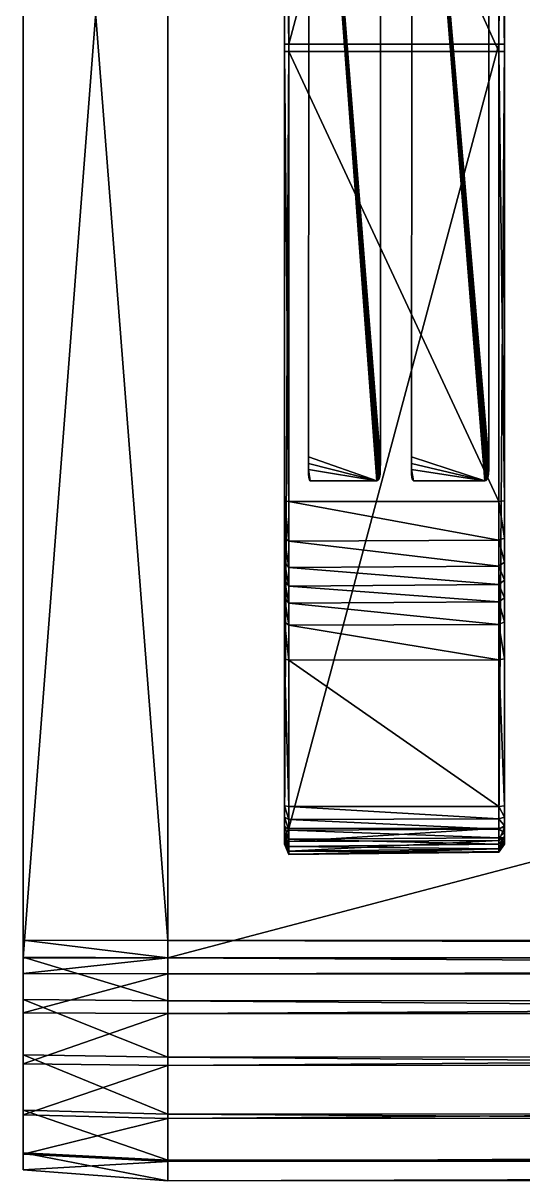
# Model space of a CAD drawing. Extents: x 169 to 1865, y -1518 to 213.
# Drawn here: x 169.5 to 275.6, y -247.1 to -0.9 of the extents above; entities that cross this region are included whole.
import ezdxf

# ---------------------------------------------------------------- set-up
doc = ezdxf.new("R2010")
doc.units = 0
doc.layers.get('0').update_dxf_attribs({"linetype": 'CONTINUOUS'})

msp = doc.modelspace()

# ---------------------------------------------------------------- meshes
mesh = msp.add_polyface()
corners = [(169.4655, 198.858444, 79.822166), (169.465652, -195.872742, 79.822166), (169.465652, -199.495026, 79.582558), (169.465652, -208.550201, 78.637634), (169.465652, -220.320847, 76.648224), (169.465652, -232.089493, 73.275177), (169.465652, -241.138641, 68.179337), (169.465775, -244.750885, 61.021538), (169.465775, -241.404221, 54.124084), (169.465775, -233.056122, 49.679092), (169.465775, -222.208328, 47.152161), (169.465775, -211.362549, 46.008858), (169.465775, -203.020477, 45.714783), (169.465775, -199.683853, 45.735519), (169.4655, 198.803879, 45.735519), (200.205734, 200.961227, 81.921608), (200.205887, -195.942093, 81.921608), (200.205887, -199.673325, 81.674797), (200.206009, -208.834366, 80.718819), (200.206009, -220.786453, 78.698746), (200.206009, -232.904877, 75.225449), (200.206009, -242.72522, 69.69532), (200.206009, -247.093292, 61.039841), (200.206009, -242.994537, 52.592361), (200.206009, -233.800171, 47.696762), (200.206009, -222.557861, 45.077927), (200.206009, -211.50975, 43.9133), (200.206009, -203.050949, 43.615112), (200.206009, -199.677322, 43.636078), (200.205917, 200.899948, 43.636078), (1715.814697, 200.44249, 81.403656), (1715.814697, -195.924942, 81.403656), (1715.814697, -199.629288, 81.158623), (1715.814941, -208.764221, 80.205368), (1715.814941, -220.671539, 78.192863), (1715.814941, -232.703659, 74.744301), (1715.814941, -242.333755, 69.321312), (1715.814941, -246.51535, 61.035324), (1715.814941, -242.602142, 52.970245), (1715.814941, -233.616562, 48.185822), (1715.814941, -222.471588, 45.589661), (1715.814941, -211.473389, 44.430298), (1715.814941, -203.043381, 44.133125), (1715.814941, -199.678909, 44.15403), (1715.814941, 200.382858, 44.15403), (1755.465454, 198.858475, 79.822166), (1755.465454, -195.872696, 79.822166), (1755.465454, -199.49498, 79.582558), (1755.465454, -208.550156, 78.637634), (1755.465454, -220.320801, 76.648224), (1755.465454, -232.089447, 73.275177), (1755.465454, -241.138596, 68.179337), (1755.465698, -244.750839, 61.021538), (1755.465698, -241.404175, 54.124084), (1755.465698, -233.056076, 49.679092), (1755.465698, -222.208282, 47.152161), (1755.465698, -211.362503, 46.008858), (1755.465698, -203.020432, 45.714783), (1755.465454, -199.683823, 45.735519), (1755.465454, 198.803909, 45.735519)]
mesh.append_faces([[corners[k] for k in face] for face in [(0, 16, 15), (1, 17, 16), (2, 18, 17), (3, 19, 18), (4, 20, 19), (5, 21, 20), (6, 22, 21), (7, 23, 22), (8, 24, 23), (9, 25, 24), (10, 26, 25), (11, 27, 26), (12, 28, 27), (13, 29, 28), (14, 15, 29), (15, 31, 30), (16, 32, 31), (17, 33, 32), (18, 34, 33), (19, 35, 34), (20, 36, 35), (21, 37, 36), (22, 38, 37), (23, 39, 38), (24, 40, 39), (25, 41, 40), (26, 42, 41), (27, 43, 42), (28, 44, 43), (29, 30, 44), (30, 46, 45), (31, 47, 46), (32, 48, 47), (33, 49, 48), (34, 50, 49), (35, 51, 50), (36, 52, 51), (37, 53, 52), (38, 54, 53), (39, 55, 54), (40, 56, 55), (41, 57, 56), (42, 58, 57), (43, 59, 58), (44, 45, 59), (53, 51, 52)]], dxfattribs={"vtx0": -1})
mesh.append_faces([[corners[k] for k in face] for face in [(1, 14, 13), (3, 13, 12), (3, 12, 11), (4, 11, 10), (5, 10, 9), (6, 9, 8), (58, 46, 47), (58, 47, 48), (56, 48, 49), (55, 49, 50), (54, 50, 51)]], dxfattribs={"vtx0": -1, "vtx2": -1})
mesh.append_faces([[corners[k] for k in face] for face in [(7, 6, 8)]], dxfattribs={"vtx1": -1})
mesh.append_faces([[corners[k] for k in face] for face in [(2, 1, 13), (3, 2, 13), (4, 3, 11), (5, 4, 10), (6, 5, 9), (58, 59, 46), (57, 58, 48), (56, 57, 48), (55, 56, 49), (54, 55, 50), (53, 54, 51)]], dxfattribs={"vtx1": -1, "vtx2": -1})
mesh.append_faces([[corners[k] for k in face] for face in [(1, 0, 14), (0, 1, 16), (1, 2, 17), (2, 3, 18), (3, 4, 19), (4, 5, 20), (5, 6, 21), (6, 7, 22), (7, 8, 23), (8, 9, 24), (9, 10, 25), (10, 11, 26), (11, 12, 27), (12, 13, 28), (13, 14, 29), (14, 0, 15), (15, 16, 31), (16, 17, 32), (17, 18, 33), (18, 19, 34), (19, 20, 35), (20, 21, 36), (21, 22, 37), (22, 23, 38), (23, 24, 39), (24, 25, 40), (25, 26, 41), (26, 27, 42), (27, 28, 43), (28, 29, 44), (29, 15, 30), (30, 31, 46), (31, 32, 47), (32, 33, 48), (33, 34, 49), (34, 35, 50), (35, 36, 51), (36, 37, 52), (37, 38, 53), (38, 39, 54), (39, 40, 55), (40, 41, 56), (41, 42, 57), (42, 43, 58), (43, 44, 59), (44, 30, 45), (59, 45, 46)]], dxfattribs={"vtx2": -1})
mesh = msp.add_polyface()
corners = [(225.031525, -5.347196, -681.049622), (225.031509, -6.87643, -636.062683), (225.031509, 91.742149, -635.93927), (225.031509, 161.218597, -681.088928), (225.936493, 161.431015, -683.330139), (225.936493, -5.347196, -683.290771), (225.031509, 117.519073, -647.110046), (225.031509, 112.385818, -644.757202), (225.936493, 113.504662, -642.804749), (225.031509, 108.622078, -642.121521), (225.936493, 109.896622, -640.278015), (225.031509, 104.847267, -639.545105), (225.936493, 105.92453, -637.566956), (225.031509, 99.680817, -637.3703), (225.936493, 100.322105, -635.208618), (225.936493, 91.941132, -633.697876), (225.936493, -6.876385, -633.821533), (270.555786, 161.378601, -682.777222), (270.555786, -5.347188, -682.737854), (225.936493, 118.234009, -644.972351), (270.555786, 113.22863, -643.286438), (270.555786, 109.582184, -640.732788), (270.555786, 105.65876, -638.054993), (270.555786, 100.16391, -635.741943), (270.555786, 91.892052, -634.250854), (270.555786, -6.876388, -634.374451), (271.723083, 161.218597, -681.088928), (271.723083, -5.347188, -681.049622), (270.555786, 118.057648, -645.499756), (271.723083, 112.385818, -644.757202), (271.723083, 108.622078, -642.121521), (271.723083, 104.847267, -639.545105), (271.723083, 99.680832, -637.3703), (271.723083, 91.742165, -635.93927), (271.723083, -6.87642, -636.062683)]
mesh.append_faces([[corners[k] for k in face] for face in [(0, 4, 5), (7, 10, 8), (9, 12, 10), (11, 14, 12), (13, 15, 14), (2, 16, 15), (5, 17, 18), (8, 21, 20), (10, 22, 21), (12, 23, 22), (14, 24, 23), (15, 25, 24), (18, 26, 27), (20, 30, 29), (21, 31, 30), (22, 32, 31), (23, 33, 32), (24, 34, 33)]], dxfattribs={"vtx0": -1})
mesh.append_faces([[corners[k] for k in face] for face in [(0, 1, 2), (33, 27, 26)]], dxfattribs={"vtx0": -1, "vtx2": -1})
mesh.append_faces([[corners[k] for k in face] for face in [(3, 0, 2), (33, 34, 27)]], dxfattribs={"vtx1": -1, "vtx2": -1})
mesh.append_faces([[corners[k] for k in face] for face in [(0, 3, 4), (6, 7, 8), (7, 9, 10), (9, 11, 12), (11, 13, 14), (13, 2, 15), (2, 1, 16), (5, 4, 17), (19, 8, 20), (8, 10, 21), (10, 12, 22), (12, 14, 23), (14, 15, 24), (15, 16, 25), (18, 17, 26), (28, 20, 29), (20, 21, 30), (21, 22, 31), (22, 23, 32), (23, 24, 33), (24, 25, 34)]], dxfattribs={"vtx2": -1})
mesh = msp.add_polyface()
corners = [(225.031509, 91.742149, -6.386885), (225.031509, -6.87643, -6.263481), (225.031525, -5.347196, 38.723457), (225.031509, 161.218597, 38.762749), (225.936493, 161.431015, 41.003952), (225.936493, -5.347196, 40.9646), (225.936493, 113.504662, 0.478567), (225.031509, 112.385818, 2.431067), (225.031509, 117.519073, 4.783882), (225.936493, 109.896622, -2.048145), (225.031509, 108.622078, -0.204649), (225.936493, 105.92453, -4.759182), (225.031509, 104.847267, -2.781075), (225.936493, 100.322105, -7.117533), (225.031509, 99.680817, -4.955885), (225.936493, 91.941132, -8.628283), (225.936493, -6.876385, -8.504618), (270.555786, 161.378601, 40.45105), (270.555786, -5.347188, 40.41169), (270.555786, 113.22863, 0.960258), (225.936493, 118.234009, 2.64621), (270.555786, 109.582184, -1.593363), (270.555786, 105.65876, -4.27117), (270.555786, 100.16391, -6.584238), (270.555786, 91.892052, -8.075312), (270.555786, -6.876388, -7.951712), (271.723083, 161.218597, 38.762749), (271.723083, -5.347188, 38.723457), (271.723083, 112.385818, 2.431067), (270.555786, 118.057648, 3.173574), (271.723083, 108.622078, -0.204649), (271.723083, 104.847267, -2.781075), (271.723083, 99.680832, -4.955885), (271.723083, 91.742165, -6.386885), (271.723083, -6.87642, -6.263481)]
mesh.append_faces([[corners[k] for k in face] for face in [(0, 2, 3), (27, 34, 33)]], dxfattribs={"vtx0": -1, "vtx2": -1})
mesh.append_faces([[corners[k] for k in face] for face in [(5, 4, 2), (6, 9, 7), (9, 11, 10), (11, 13, 12), (13, 15, 14), (15, 16, 0), (18, 17, 5), (19, 21, 6), (21, 22, 9), (22, 23, 11), (23, 24, 13), (24, 25, 15), (27, 26, 18), (28, 30, 19), (30, 31, 21), (31, 32, 22), (32, 33, 23), (33, 34, 24)]], dxfattribs={"vtx1": -1})
mesh.append_faces([[corners[k] for k in face] for face in [(0, 1, 2), (26, 27, 33)]], dxfattribs={"vtx1": -1, "vtx2": -1})
mesh.append_faces([[corners[k] for k in face] for face in [(4, 3, 2), (6, 7, 8), (9, 10, 7), (11, 12, 10), (13, 14, 12), (15, 0, 14), (16, 1, 0), (17, 4, 5), (19, 6, 20), (21, 9, 6), (22, 11, 9), (23, 13, 11), (24, 15, 13), (25, 16, 15), (26, 17, 18), (28, 19, 29), (30, 21, 19), (31, 22, 21), (32, 23, 22), (33, 24, 23), (34, 25, 24)]], dxfattribs={"vtx2": -1})
mesh = msp.add_polyface()
corners = [(230.566223, 98.949501, -8.072317), (244.77179, 98.949501, -8.072287), (244.981369, 98.824448, -8.072287), (245.14032, 98.545685, -8.072287), (245.254593, 98.067131, -8.072287), (245.330215, 97.342705, -8.072287), (245.373169, 96.326309, -8.072288), (245.389435, 94.97187, -8.072288), (245.389435, -94.250008, -8.072701), (245.363586, -95.759941, -8.072701), (245.298737, -96.817352, -8.072702), (245.192184, -97.50753, -8.072702), (245.041245, -97.915794, -8.072702), (244.843201, -98.12738, -8.072702), (244.595337, -98.227631, -8.072702), (230.477982, -98.227631, -8.072733), (230.291367, -98.00592, -8.072733), (230.181641, -97.513557, -8.072733), (230.129456, -96.764366, -8.072733), (230.115524, -95.772095, -8.072732), (230.120499, -94.550552, -8.072732), (230.125046, -93.113525, -8.072732), (230.213272, 95.5401, -8.072318), (230.2173, 96.569313, -8.072318), (230.230545, 97.407387, -8.072317), (230.262543, 98.059395, -8.072317), (230.322815, 98.53038, -8.072317), (230.420853, 98.825409, -8.072317), (230.566223, 98.949509, -632.730469), (244.77179, 98.949509, -632.730408), (244.981369, 98.824455, -632.730408), (245.14032, 98.545692, -632.730408), (245.254593, 98.067139, -632.730469), (245.330215, 97.342712, -632.730469), (245.373169, 96.326317, -632.730469), (245.389435, 94.971878, -632.730469), (245.389435, -94.25, -632.730896), (245.363586, -95.759933, -632.730896), (245.298737, -96.817345, -632.730896), (245.192184, -97.507523, -632.730957), (245.041245, -97.915787, -632.730957), (244.843201, -98.127373, -632.730957), (244.595337, -98.227623, -632.730957), (230.477982, -98.227623, -632.730957), (230.291367, -98.005913, -632.730957), (230.181641, -97.51355, -632.730957), (230.129456, -96.764359, -632.730957), (230.115524, -95.772087, -632.730957), (230.120499, -94.550545, -632.730957), (230.125046, -93.113518, -632.730957), (230.213272, 95.540108, -632.73053), (230.2173, 96.569321, -632.73053), (230.230545, 97.407394, -632.73053), (230.262543, 98.059402, -632.73053), (230.322815, 98.530388, -632.730469), (230.420853, 98.825417, -632.730469)]
mesh.append_faces([[corners[k] for k in face] for face in [(25, 27, 26), (0, 29, 28), (1, 30, 29), (2, 31, 30), (3, 32, 31), (4, 33, 32), (5, 34, 33), (6, 35, 34), (7, 36, 35), (8, 37, 36), (9, 38, 37), (10, 39, 38), (11, 40, 39), (12, 41, 40), (13, 42, 41), (14, 43, 42), (15, 44, 43), (16, 45, 44), (17, 46, 45), (18, 47, 46), (19, 48, 47), (20, 49, 48), (21, 50, 49), (22, 51, 50), (23, 52, 51), (24, 53, 52), (25, 54, 53), (26, 55, 54), (27, 28, 55)]], dxfattribs={"vtx0": -1})
mesh.append_faces([[corners[k] for k in face] for face in [(18, 16, 15), (19, 15, 14), (22, 14, 13), (22, 13, 12), (22, 12, 11), (22, 11, 10), (22, 10, 9), (22, 9, 8), (22, 8, 7), (22, 7, 6), (22, 6, 5), (22, 5, 4), (22, 4, 3), (22, 3, 2), (22, 2, 1), (22, 1, 0), (24, 0, 27), (43, 46, 47), (42, 47, 48), (42, 48, 49), (42, 49, 50), (28, 50, 51), (28, 51, 52), (55, 52, 53)]], dxfattribs={"vtx0": -1, "vtx2": -1})
mesh.append_faces([[corners[k] for k in face] for face in [(54, 55, 53)]], dxfattribs={"vtx1": -1})
mesh.append_faces([[corners[k] for k in face] for face in [(19, 18, 15), (20, 19, 14), (21, 20, 14), (22, 21, 14), (23, 22, 0), (24, 23, 0), (25, 24, 27), (43, 44, 46), (42, 43, 47), (41, 42, 50), (40, 41, 50), (39, 40, 50), (38, 39, 50), (37, 38, 50), (36, 37, 50), (35, 36, 50), (34, 35, 50), (33, 34, 50), (32, 33, 50), (31, 32, 50), (30, 31, 50), (29, 30, 50), (28, 29, 50), (55, 28, 52)]], dxfattribs={"vtx1": -1, "vtx2": -1})
mesh.append_faces([[corners[k] for k in face] for face in [(18, 17, 16), (0, 1, 29), (1, 2, 30), (2, 3, 31), (3, 4, 32), (4, 5, 33), (5, 6, 34), (6, 7, 35), (7, 8, 36), (8, 9, 37), (9, 10, 38), (10, 11, 39), (11, 12, 40), (12, 13, 41), (13, 14, 42), (14, 15, 43), (15, 16, 44), (16, 17, 45), (17, 18, 46), (18, 19, 47), (19, 20, 48), (20, 21, 49), (21, 22, 50), (22, 23, 51), (23, 24, 52), (24, 25, 53), (25, 26, 54), (26, 27, 55), (27, 0, 28), (44, 45, 46)]], dxfattribs={"vtx2": -1})
mesh = msp.add_polyface()
corners = [(252.477386, 98.949501, -8.072317), (267.7742, 98.949501, -8.072287), (267.999878, 98.824448, -8.072287), (268.171021, 98.545685, -8.072287), (268.294098, 98.067131, -8.072287), (268.375519, 97.342705, -8.072287), (268.421753, 96.326309, -8.072288), (268.43927, 94.97187, -8.072288), (268.43927, -94.250008, -8.072701), (268.411438, -95.759941, -8.072701), (268.341614, -96.817352, -8.072702), (268.226898, -97.50753, -8.072702), (268.064331, -97.915794, -8.072702), (267.851074, -98.12738, -8.072702), (267.584167, -98.227631, -8.072702), (252.382355, -98.227631, -8.072733), (252.181412, -98.00592, -8.072733), (252.063263, -97.513557, -8.072733), (252.00708, -96.764366, -8.072733), (251.992081, -95.772095, -8.072732), (251.997421, -94.550552, -8.072732), (252.002319, -93.113525, -8.072732), (252.097321, 95.5401, -8.072318), (252.101654, 96.569313, -8.072318), (252.115936, 97.407387, -8.072317), (252.150375, 98.059395, -8.072317), (252.215271, 98.53038, -8.072317), (252.320847, 98.825409, -8.072317), (252.477386, 98.949509, -632.730469), (267.7742, 98.949509, -632.730408), (267.999878, 98.824455, -632.730408), (268.171021, 98.545692, -632.730408), (268.294098, 98.067139, -632.730469), (268.375519, 97.342712, -632.730469), (268.421753, 96.326317, -632.730469), (268.43927, 94.971878, -632.730469), (268.43927, -94.25, -632.730896), (268.411438, -95.759933, -632.730896), (268.341614, -96.817345, -632.730896), (268.226898, -97.507523, -632.730957), (268.064331, -97.915787, -632.730957), (267.851074, -98.127373, -632.730957), (267.584167, -98.227623, -632.730957), (252.382355, -98.227623, -632.730957), (252.181412, -98.005913, -632.730957), (252.063263, -97.51355, -632.730957), (252.00708, -96.764359, -632.730957), (251.992081, -95.772087, -632.730957), (251.997421, -94.550545, -632.730957), (252.002319, -93.113518, -632.730957), (252.097321, 95.540108, -632.73053), (252.101654, 96.569321, -632.73053), (252.115936, 97.407394, -632.73053), (252.150375, 98.059402, -632.73053), (252.215271, 98.530388, -632.730469), (252.320847, 98.825417, -632.730469)]
mesh.append_faces([[corners[k] for k in face] for face in [(25, 27, 26), (0, 29, 28), (1, 30, 29), (2, 31, 30), (3, 32, 31), (4, 33, 32), (5, 34, 33), (6, 35, 34), (7, 36, 35), (8, 37, 36), (9, 38, 37), (10, 39, 38), (11, 40, 39), (12, 41, 40), (13, 42, 41), (14, 43, 42), (15, 44, 43), (16, 45, 44), (17, 46, 45), (18, 47, 46), (19, 48, 47), (20, 49, 48), (21, 50, 49), (22, 51, 50), (23, 52, 51), (24, 53, 52), (25, 54, 53), (26, 55, 54), (27, 28, 55)]], dxfattribs={"vtx0": -1})
mesh.append_faces([[corners[k] for k in face] for face in [(18, 16, 15), (19, 15, 14), (22, 14, 13), (22, 13, 12), (22, 12, 11), (22, 11, 10), (22, 10, 9), (22, 9, 8), (22, 8, 7), (22, 7, 6), (22, 6, 5), (22, 5, 4), (22, 4, 3), (22, 3, 2), (22, 2, 1), (22, 1, 0), (24, 0, 27), (43, 46, 47), (42, 47, 48), (42, 48, 49), (42, 49, 50), (28, 50, 51), (28, 51, 52), (55, 52, 53)]], dxfattribs={"vtx0": -1, "vtx2": -1})
mesh.append_faces([[corners[k] for k in face] for face in [(54, 55, 53)]], dxfattribs={"vtx1": -1})
mesh.append_faces([[corners[k] for k in face] for face in [(19, 18, 15), (20, 19, 14), (21, 20, 14), (22, 21, 14), (23, 22, 0), (24, 23, 0), (25, 24, 27), (43, 44, 46), (42, 43, 47), (41, 42, 50), (40, 41, 50), (39, 40, 50), (38, 39, 50), (37, 38, 50), (36, 37, 50), (35, 36, 50), (34, 35, 50), (33, 34, 50), (32, 33, 50), (31, 32, 50), (30, 31, 50), (29, 30, 50), (28, 29, 50), (55, 28, 52)]], dxfattribs={"vtx1": -1, "vtx2": -1})
mesh.append_faces([[corners[k] for k in face] for face in [(18, 17, 16), (0, 1, 29), (1, 2, 30), (2, 3, 31), (3, 4, 32), (4, 5, 33), (5, 6, 34), (6, 7, 35), (7, 8, 36), (8, 9, 37), (9, 10, 38), (10, 11, 39), (11, 12, 40), (12, 13, 41), (13, 14, 42), (14, 15, 43), (15, 16, 44), (16, 17, 45), (17, 18, 46), (18, 19, 47), (19, 20, 48), (20, 21, 49), (21, 22, 50), (22, 23, 51), (23, 24, 52), (24, 25, 53), (25, 26, 54), (26, 27, 55), (27, 0, 28), (44, 45, 46)]], dxfattribs={"vtx2": -1})
mesh = msp.add_polyface()
corners = [(225.031525, -5.347196, -681.049622), (225.031525, -171.912964, -681.088928), (225.031525, -175.471939, -676.689026), (225.031525, -175.387878, -674.545898), (225.031525, -175.467438, -672.071228), (225.031525, -175.467438, -655.60083), (225.031525, -174.858627, -653.374634), (225.031525, -174.07547, -651.717468), (225.031525, -173.024246, -650.532227), (225.031525, -171.611298, -649.721924), (225.031525, -115.541649, -639.545105), (225.031509, -119.31646, -642.121521), (225.936493, -120.591003, -640.278015), (225.936493, -116.618912, -637.566956), (225.031525, -123.0802, -644.757202), (225.936493, -124.199043, -642.804749), (225.031525, -128.21347, -647.110046), (225.936493, -128.928391, -644.972351), (225.031525, -136.096848, -648.837646), (225.936493, -136.339523, -646.596497), (225.936493, -167.487473, -646.596497), (270.555786, -120.276566, -640.732788), (270.555786, -116.353142, -638.054993), (270.555786, -123.922997, -643.286438), (270.555786, -128.752014, -645.499756), (270.555786, -136.279648, -647.149414), (270.555786, -167.447449, -647.149414), (271.723083, -119.31646, -642.121521), (271.723083, -115.541649, -639.545105), (271.723083, -123.080185, -644.757202), (271.723083, -128.21347, -647.110046), (271.723083, -136.096848, -648.837646), (271.723083, -167.325272, -648.837646), (271.723083, -175.471939, -676.689026), (271.723083, -171.912964, -681.088928), (271.723083, -5.347188, -681.049622), (271.723083, -175.387878, -674.545898), (271.723083, -175.467422, -672.071228), (271.723083, -175.467422, -655.60083), (271.723083, -174.858627, -653.374634), (271.723083, -174.07547, -651.717468), (271.723083, -173.024246, -650.532227), (271.723083, -171.611282, -649.721924)]
mesh.append_faces([[corners[k] for k in face] for face in [(10, 12, 13), (11, 15, 12), (14, 17, 15), (16, 19, 17), (18, 20, 19), (13, 21, 22), (12, 23, 21), (15, 24, 23), (17, 25, 24), (19, 26, 25), (22, 27, 28), (21, 29, 27), (23, 30, 29), (24, 31, 30), (25, 32, 31)]], dxfattribs={"vtx0": -1})
mesh.append_faces([[corners[k] for k in face] for face in [(0, 2, 3), (0, 3, 4), (0, 4, 5), (0, 5, 6), (0, 6, 7), (0, 7, 8), (0, 8, 9), (33, 34, 35)]], dxfattribs={"vtx0": -1, "vtx2": -1})
mesh.append_faces([[corners[k] for k in face] for face in [(0, 1, 2), (36, 33, 35), (37, 36, 35), (38, 37, 35), (39, 38, 35), (40, 39, 35), (41, 40, 35), (42, 41, 35)]], dxfattribs={"vtx1": -1, "vtx2": -1})
mesh.append_faces([[corners[k] for k in face] for face in [(10, 11, 12), (11, 14, 15), (14, 16, 17), (16, 18, 19), (13, 12, 21), (12, 15, 23), (15, 17, 24), (17, 19, 25), (22, 21, 27), (21, 23, 29), (23, 24, 30), (24, 25, 31)]], dxfattribs={"vtx2": -1})
mesh = msp.add_polyface()
corners = [(225.031525, -5.347196, -681.049622), (225.031525, -171.611298, -649.721924), (225.031525, -169.742844, -649.189392), (225.031525, -167.325272, -648.837646), (225.031525, -136.096848, -648.837646), (225.031525, -128.21347, -647.110046), (225.031525, -123.0802, -644.757202), (225.031509, -119.31646, -642.121521), (225.031525, -115.541649, -639.545105), (225.031525, -110.375214, -637.3703), (225.031525, -102.436546, -635.93927), (225.031509, -6.87643, -636.062683), (225.031525, -171.912964, -681.088928), (225.936493, -5.347196, -683.290771), (225.936493, -172.125381, -683.330139), (225.936493, -102.635483, -633.697876), (225.936493, -6.876385, -633.821533), (225.936493, -111.016487, -635.208618), (225.936493, -116.618912, -637.566956), (270.555786, -5.347188, -682.737854), (270.555786, -172.072968, -682.777222), (270.555786, -102.586388, -634.250854), (270.555786, -6.876388, -634.374451), (270.555786, -110.858276, -635.741943), (270.555786, -116.353142, -638.054993), (271.723083, -5.347188, -681.049622), (271.723083, -171.912964, -681.088928), (271.723083, -102.436531, -635.93927), (271.723083, -6.87642, -636.062683), (271.723083, -110.375198, -637.3703), (271.723083, -115.541649, -639.545105), (271.723083, -169.742844, -649.189392), (271.723083, -171.611282, -649.721924), (271.723083, -167.325272, -648.837646), (271.723083, -136.096848, -648.837646), (271.723083, -128.21347, -647.110046), (271.723083, -123.080185, -644.757202), (271.723083, -119.31646, -642.121521)]
mesh.append_faces([[corners[k] for k in face] for face in [(12, 13, 14), (11, 15, 16), (10, 17, 15), (9, 18, 17), (14, 19, 20), (16, 21, 22), (15, 23, 21), (17, 24, 23), (20, 25, 26), (22, 27, 28), (21, 29, 27), (23, 30, 29)]], dxfattribs={"vtx0": -1})
mesh.append_faces([[corners[k] for k in face] for face in [(0, 1, 2), (0, 2, 3), (0, 3, 4), (0, 4, 5), (0, 5, 6), (0, 6, 7), (0, 7, 8), (0, 8, 9), (0, 9, 10), (0, 10, 11)]], dxfattribs={"vtx0": -1, "vtx2": -1})
mesh.append_faces([[corners[k] for k in face] for face in [(31, 32, 25), (33, 31, 25), (34, 33, 25), (35, 34, 25), (36, 35, 25), (37, 36, 25), (30, 37, 25), (29, 30, 25), (27, 29, 25), (28, 27, 25)]], dxfattribs={"vtx1": -1, "vtx2": -1})
mesh.append_faces([[corners[k] for k in face] for face in [(12, 0, 13), (11, 10, 15), (10, 9, 17), (9, 8, 18), (14, 13, 19), (16, 15, 21), (15, 17, 23), (17, 18, 24), (20, 19, 25), (22, 21, 27), (21, 23, 29), (23, 24, 30)]], dxfattribs={"vtx2": -1})
mesh = msp.add_polyface()
corners = [(225.031525, -175.471939, 34.362896), (225.031525, -171.912964, 38.762749), (225.031525, -5.347196, 38.723457), (225.031525, -175.387878, 32.219749), (225.031525, -175.467438, 29.745098), (225.031525, -175.467438, 13.274689), (225.031525, -174.858627, 11.04847), (225.031525, -174.07547, 9.391319), (225.031525, -173.024246, 8.206085), (225.031525, -171.611298, 7.395752), (225.936493, -120.591003, -2.048145), (225.031509, -119.31646, -0.204649), (225.031525, -115.541649, -2.781075), (225.936493, -116.618912, -4.759182), (225.936493, -124.199043, 0.478567), (225.031525, -123.0802, 2.431067), (225.936493, -128.928391, 2.64621), (225.031525, -128.21347, 4.783882), (225.936493, -136.339523, 4.270329), (225.031525, -136.096848, 6.511467), (225.936493, -167.487473, 4.270329), (270.555786, -120.276566, -1.593363), (270.555786, -116.353142, -4.27117), (270.555786, -123.922997, 0.960258), (270.555786, -128.752014, 3.173574), (270.555786, -136.279648, 4.823235), (270.555786, -167.447449, 4.823235), (271.723083, -119.31646, -0.204649), (271.723083, -115.541649, -2.781075), (271.723083, -123.080185, 2.431067), (271.723083, -128.21347, 4.783882), (271.723083, -136.096848, 6.511467), (271.723083, -167.325272, 6.511467), (271.723083, -5.347188, 38.723457), (271.723083, -171.912964, 38.762749), (271.723083, -175.471939, 34.362896), (271.723083, -175.387878, 32.219749), (271.723083, -175.467422, 29.745098), (271.723083, -175.467422, 13.274689), (271.723083, -174.858627, 11.04847), (271.723083, -174.07547, 9.391319), (271.723083, -173.024246, 8.206085), (271.723083, -171.611282, 7.395752)]
mesh.append_faces([[corners[k] for k in face] for face in [(0, 1, 2), (33, 35, 36), (33, 36, 37), (33, 37, 38), (33, 38, 39), (33, 39, 40), (33, 40, 41), (33, 41, 42)]], dxfattribs={"vtx0": -1, "vtx2": -1})
mesh.append_faces([[corners[k] for k in face] for face in [(13, 10, 12), (10, 14, 11), (14, 16, 15), (16, 18, 17), (18, 20, 19), (22, 21, 13), (21, 23, 10), (23, 24, 14), (24, 25, 16), (25, 26, 18), (28, 27, 22), (27, 29, 21), (29, 30, 23), (30, 31, 24), (31, 32, 25)]], dxfattribs={"vtx1": -1})
mesh.append_faces([[corners[k] for k in face] for face in [(3, 0, 2), (4, 3, 2), (5, 4, 2), (6, 5, 2), (7, 6, 2), (8, 7, 2), (9, 8, 2), (33, 34, 35)]], dxfattribs={"vtx1": -1, "vtx2": -1})
mesh.append_faces([[corners[k] for k in face] for face in [(10, 11, 12), (14, 15, 11), (16, 17, 15), (18, 19, 17), (21, 10, 13), (23, 14, 10), (24, 16, 14), (25, 18, 16), (27, 21, 22), (29, 23, 21), (30, 24, 23), (31, 25, 24)]], dxfattribs={"vtx2": -1})
mesh = msp.add_polyface()
corners = [(225.031525, -169.742844, 6.863239), (225.031525, -171.611298, 7.395752), (225.031525, -5.347196, 38.723457), (225.031525, -167.325272, 6.511467), (225.031525, -136.096848, 6.511467), (225.031525, -128.21347, 4.783882), (225.031525, -123.0802, 2.431067), (225.031509, -119.31646, -0.204649), (225.031525, -115.541649, -2.781075), (225.031525, -110.375214, -4.955885), (225.031525, -102.436546, -6.386885), (225.031509, -6.87643, -6.263481), (225.936493, -5.347196, 40.9646), (225.031525, -171.912964, 38.762749), (225.936493, -172.125381, 41.003952), (225.936493, -102.635483, -8.628283), (225.936493, -6.876385, -8.504618), (225.936493, -111.016487, -7.117533), (225.936493, -116.618912, -4.759182), (270.555786, -5.347188, 40.41169), (270.555786, -172.072968, 40.45105), (270.555786, -102.586388, -8.075312), (270.555786, -6.876388, -7.951712), (270.555786, -110.858276, -6.584238), (270.555786, -116.353142, -4.27117), (271.723083, -5.347188, 38.723457), (271.723083, -171.912964, 38.762749), (271.723083, -102.436531, -6.386885), (271.723083, -6.87642, -6.263481), (271.723083, -110.375198, -4.955885), (271.723083, -115.541649, -2.781075), (271.723083, -171.611282, 7.395752), (271.723083, -169.742844, 6.863239), (271.723083, -167.325272, 6.511467), (271.723083, -136.096848, 6.511467), (271.723083, -128.21347, 4.783882), (271.723083, -123.080185, 2.431067), (271.723083, -119.31646, -0.204649)]
mesh.append_faces([[corners[k] for k in face] for face in [(25, 31, 32), (25, 32, 33), (25, 33, 34), (25, 34, 35), (25, 35, 36), (25, 36, 37), (25, 37, 30), (25, 30, 29), (25, 29, 27), (25, 27, 28)]], dxfattribs={"vtx0": -1, "vtx2": -1})
mesh.append_faces([[corners[k] for k in face] for face in [(14, 12, 13), (16, 15, 11), (15, 17, 10), (17, 18, 9), (20, 19, 14), (22, 21, 16), (21, 23, 15), (23, 24, 17), (26, 25, 20), (28, 27, 22), (27, 29, 21), (29, 30, 23)]], dxfattribs={"vtx1": -1})
mesh.append_faces([[corners[k] for k in face] for face in [(0, 1, 2), (3, 0, 2), (4, 3, 2), (5, 4, 2), (6, 5, 2), (7, 6, 2), (8, 7, 2), (9, 8, 2), (10, 9, 2), (11, 10, 2)]], dxfattribs={"vtx1": -1, "vtx2": -1})
mesh.append_faces([[corners[k] for k in face] for face in [(12, 2, 13), (15, 10, 11), (17, 9, 10), (18, 8, 9), (19, 12, 14), (21, 15, 16), (23, 17, 15), (24, 18, 17), (25, 19, 20), (27, 21, 22), (29, 23, 21), (30, 24, 23)]], dxfattribs={"vtx2": -1})
mesh = msp.add_polyface()
corners = [(225.031525, -173.940079, -680.700684), (225.031525, -175.024551, -679.809387), (225.031525, -175.443008, -678.457886), (225.031525, -171.912964, -681.088928), (225.031525, -175.471939, -676.689026), (225.031525, -136.096848, -648.837646), (225.031525, -167.325272, -648.837646), (225.936493, -167.487473, -646.596497), (225.031525, -169.742844, -649.189392), (225.936493, -170.21344, -646.993164), (225.031525, -171.611298, -649.721924), (225.936493, -172.488815, -647.641663), (225.031525, -173.024246, -650.532227), (225.936493, -174.457489, -648.77063), (225.031525, -174.07547, -651.717468), (225.936493, -175.964798, -650.470154), (225.031525, -174.858627, -653.374634), (225.936493, -176.968689, -652.59436), (225.031525, -175.467438, -655.60083), (225.936493, -177.708572, -655.299988), (225.031525, -175.467438, -672.071228), (225.936493, -177.708572, -672.1073), (225.031525, -175.387878, -674.545898), (225.936493, -177.630447, -674.537964), (225.936493, -177.713806, -676.663452), (225.936493, -177.678604, -678.814758), (225.936493, -176.966705, -681.114136), (225.936493, -174.92215, -682.794556), (225.936493, -172.125381, -683.330139), (225.936493, -136.339523, -646.596497), (270.555786, -167.447449, -647.149414), (270.555786, -170.097336, -647.534973), (270.555786, -172.272308, -648.154846), (270.555786, -174.103882, -649.205322), (270.555786, -175.498672, -650.777893), (270.555786, -176.44812, -652.786865), (270.555786, -177.15567, -655.374146), (270.555786, -177.155655, -672.098389), (270.555786, -177.077194, -674.539917), (270.555786, -177.160721, -676.669739), (270.555786, -177.127045, -678.726685), (270.555786, -176.487549, -680.792236), (270.555786, -174.679855, -682.277893)]
mesh.append_faces([[corners[k] for k in face] for face in [(6, 9, 7), (8, 11, 9), (10, 13, 11), (12, 15, 13), (14, 17, 15), (16, 19, 17), (18, 21, 19), (20, 23, 21), (22, 24, 23), (4, 25, 24), (2, 26, 25), (1, 27, 26), (0, 28, 27)]], dxfattribs={"vtx0": -1})
mesh.append_faces([[corners[k] for k in face] for face in [(3, 2, 4)]], dxfattribs={"vtx0": -1, "vtx2": -1})
mesh.append_faces([[corners[k] for k in face] for face in [(3, 0, 2)]], dxfattribs={"vtx1": -1, "vtx2": -1})
mesh.append_faces([[corners[k] for k in face] for face in [(0, 1, 2), (5, 6, 7), (6, 8, 9), (8, 10, 11), (10, 12, 13), (12, 14, 15), (14, 16, 17), (16, 18, 19), (18, 20, 21), (20, 22, 23), (22, 4, 24), (4, 2, 25), (2, 1, 26), (1, 0, 27), (0, 3, 28), (29, 7, 30), (7, 9, 31), (9, 11, 32), (11, 13, 33), (13, 15, 34), (15, 17, 35), (17, 19, 36), (19, 21, 37), (21, 23, 38), (23, 24, 39), (24, 25, 40), (25, 26, 41), (26, 27, 42)]], dxfattribs={"vtx2": -1})
mesh = msp.add_polyface()
corners = [(225.031525, -175.443008, 36.131721), (225.031525, -175.024551, 37.483238), (225.031525, -173.940079, 38.374557), (225.031525, -171.912964, 38.762749), (225.031525, -175.471939, 34.362896), (225.936493, -167.487473, 4.270329), (225.031525, -167.325272, 6.511467), (225.031525, -136.096848, 6.511467), (225.936493, -170.21344, 4.666992), (225.031525, -169.742844, 6.863239), (225.936493, -172.488815, 5.315479), (225.031525, -171.611298, 7.395752), (225.936493, -174.457489, 6.444489), (225.031525, -173.024246, 8.206085), (225.936493, -175.964798, 8.14399), (225.031525, -174.07547, 9.391319), (225.936493, -176.968689, 10.268173), (225.031525, -174.858627, 11.04847), (225.936493, -177.708572, 12.973801), (225.031525, -175.467438, 13.274689), (225.936493, -177.708572, 29.781128), (225.031525, -175.467438, 29.745098), (225.936493, -177.630447, 32.211803), (225.031525, -175.387878, 32.219749), (225.936493, -177.713806, 34.337288), (225.936493, -177.678604, 36.488579), (225.936493, -176.966705, 38.787964), (225.936493, -174.92215, 40.468376), (225.936493, -172.125381, 41.003952), (270.555786, -167.447449, 4.823235), (225.936493, -136.339523, 4.270329), (270.555786, -170.097336, 5.20882), (270.555786, -172.272308, 5.828705), (270.555786, -174.103882, 6.879135), (270.555786, -175.498672, 8.451717), (270.555786, -176.44812, 10.460709), (270.555786, -177.15567, 13.048016), (270.555786, -177.155655, 29.772202), (270.555786, -177.077194, 32.213757), (270.555786, -177.160721, 34.343609), (270.555786, -177.127045, 36.400551), (270.555786, -176.487549, 38.466095), (270.555786, -174.679855, 39.951767)]
mesh.append_faces([[corners[k] for k in face] for face in [(0, 2, 3)]], dxfattribs={"vtx0": -1, "vtx2": -1})
mesh.append_faces([[corners[k] for k in face] for face in [(5, 8, 6), (8, 10, 9), (10, 12, 11), (12, 14, 13), (14, 16, 15), (16, 18, 17), (18, 20, 19), (20, 22, 21), (22, 24, 23), (24, 25, 4), (25, 26, 0), (26, 27, 1), (27, 28, 2)]], dxfattribs={"vtx1": -1})
mesh.append_faces([[corners[k] for k in face] for face in [(4, 0, 3)]], dxfattribs={"vtx1": -1, "vtx2": -1})
mesh.append_faces([[corners[k] for k in face] for face in [(0, 1, 2), (5, 6, 7), (8, 9, 6), (10, 11, 9), (12, 13, 11), (14, 15, 13), (16, 17, 15), (18, 19, 17), (20, 21, 19), (22, 23, 21), (24, 4, 23), (25, 0, 4), (26, 1, 0), (27, 2, 1), (28, 3, 2), (29, 5, 30), (31, 8, 5), (32, 10, 8), (33, 12, 10), (34, 14, 12), (35, 16, 14), (36, 18, 16), (37, 20, 18), (38, 22, 20), (39, 24, 22), (40, 25, 24), (41, 26, 25), (42, 27, 26)]], dxfattribs={"vtx2": -1})
mesh = msp.add_polyface()
corners = [(225.936493, -167.487473, -646.596497), (270.555786, -170.097336, -647.534973), (270.555786, -167.447449, -647.149414), (225.936493, -170.21344, -646.993164), (270.555786, -172.272308, -648.154846), (225.936493, -172.488815, -647.641663), (270.555786, -174.103882, -649.205322), (225.936493, -174.457489, -648.77063), (270.555786, -175.498672, -650.777893), (225.936493, -175.964798, -650.470154), (270.555786, -176.44812, -652.786865), (225.936493, -176.968689, -652.59436), (270.555786, -177.15567, -655.374146), (225.936493, -177.708572, -655.299988), (270.555786, -177.155655, -672.098389), (225.936493, -177.708572, -672.1073), (270.555786, -177.077194, -674.539917), (225.936493, -177.630447, -674.537964), (270.555786, -177.160721, -676.669739), (225.936493, -177.713806, -676.663452), (270.555786, -177.127045, -678.726685), (225.936493, -177.678604, -678.814758), (270.555786, -176.487549, -680.792236), (225.936493, -176.966705, -681.114136), (270.555786, -174.679855, -682.277893), (225.936493, -174.92215, -682.794556), (225.936493, -172.125381, -683.330139), (270.555786, -172.072968, -682.777222), (270.555786, -136.279648, -647.149414), (271.723083, -167.325272, -648.837646), (271.723083, -169.742844, -649.189392), (271.723083, -171.611282, -649.721924), (271.723083, -173.024246, -650.532227), (271.723083, -174.07547, -651.717468), (271.723083, -174.858627, -653.374634), (271.723083, -175.467422, -655.60083), (271.723083, -175.467422, -672.071228), (271.723083, -175.387878, -674.545898), (271.723083, -175.471939, -676.689026), (271.723083, -175.442993, -678.457886), (271.723083, -175.024551, -679.809387), (271.723083, -173.940063, -680.700684), (271.723083, -171.912964, -681.088928)]
mesh.append_faces([[corners[k] for k in face] for face in [(0, 1, 2), (3, 4, 1), (5, 6, 4), (7, 8, 6), (9, 10, 8), (11, 12, 10), (13, 14, 12), (15, 16, 14), (17, 18, 16), (19, 20, 18), (21, 22, 20), (23, 24, 22), (25, 27, 24), (2, 30, 29), (1, 31, 30), (4, 32, 31), (6, 33, 32), (8, 34, 33), (10, 35, 34), (12, 36, 35), (14, 37, 36), (16, 38, 37), (18, 39, 38), (20, 40, 39), (22, 41, 40), (24, 42, 41)]], dxfattribs={"vtx0": -1})
mesh.append_faces([[corners[k] for k in face] for face in [(39, 41, 42)]], dxfattribs={"vtx0": -1, "vtx2": -1})
mesh.append_faces([[corners[k] for k in face] for face in [(38, 39, 42)]], dxfattribs={"vtx1": -1, "vtx2": -1})
mesh.append_faces([[corners[k] for k in face] for face in [(25, 26, 27), (28, 2, 29), (2, 1, 30), (1, 4, 31), (4, 6, 32), (6, 8, 33), (8, 10, 34), (10, 12, 35), (12, 14, 36), (14, 16, 37), (16, 18, 38), (18, 20, 39), (20, 22, 40), (22, 24, 41), (24, 27, 42), (39, 40, 41)]], dxfattribs={"vtx2": -1})
mesh = msp.add_polyface()
corners = [(270.555786, -167.447449, 4.823235), (270.555786, -170.097336, 5.20882), (225.936493, -167.487473, 4.270329), (270.555786, -172.272308, 5.828705), (225.936493, -170.21344, 4.666992), (270.555786, -174.103882, 6.879135), (225.936493, -172.488815, 5.315479), (270.555786, -175.498672, 8.451717), (225.936493, -174.457489, 6.444489), (270.555786, -176.44812, 10.460709), (225.936493, -175.964798, 8.14399), (270.555786, -177.15567, 13.048016), (225.936493, -176.968689, 10.268173), (270.555786, -177.155655, 29.772202), (225.936493, -177.708572, 12.973801), (270.555786, -177.077194, 32.213757), (225.936493, -177.708572, 29.781128), (270.555786, -177.160721, 34.343609), (225.936493, -177.630447, 32.211803), (270.555786, -177.127045, 36.400551), (225.936493, -177.713806, 34.337288), (270.555786, -176.487549, 38.466095), (225.936493, -177.678604, 36.488579), (270.555786, -174.679855, 39.951767), (225.936493, -176.966705, 38.787964), (270.555786, -172.072968, 40.45105), (225.936493, -172.125381, 41.003952), (225.936493, -174.92215, 40.468376), (271.723083, -167.325272, 6.511467), (270.555786, -136.279648, 4.823235), (271.723083, -169.742844, 6.863239), (271.723083, -171.611282, 7.395752), (271.723083, -173.024246, 8.206085), (271.723083, -174.07547, 9.391319), (271.723083, -174.858627, 11.04847), (271.723083, -175.467422, 13.274689), (271.723083, -175.467422, 29.745098), (271.723083, -175.387878, 32.219749), (271.723083, -175.471939, 34.362896), (271.723083, -175.442993, 36.131721), (271.723083, -175.024551, 37.483238), (271.723083, -173.940063, 38.374557), (271.723083, -171.912964, 38.762749)]
mesh.append_faces([[corners[k] for k in face] for face in [(42, 39, 38)]], dxfattribs={"vtx0": -1, "vtx2": -1})
mesh.append_faces([[corners[k] for k in face] for face in [(0, 1, 2), (1, 3, 4), (3, 5, 6), (5, 7, 8), (7, 9, 10), (9, 11, 12), (11, 13, 14), (13, 15, 16), (15, 17, 18), (17, 19, 20), (19, 21, 22), (21, 23, 24), (23, 25, 27), (28, 30, 0), (30, 31, 1), (31, 32, 3), (32, 33, 5), (33, 34, 7), (34, 35, 9), (35, 36, 11), (36, 37, 13), (37, 38, 15), (38, 39, 17), (39, 40, 19), (40, 41, 21), (41, 42, 23)]], dxfattribs={"vtx1": -1})
mesh.append_faces([[corners[k] for k in face] for face in [(42, 41, 39)]], dxfattribs={"vtx1": -1, "vtx2": -1})
mesh.append_faces([[corners[k] for k in face] for face in [(25, 26, 27), (28, 0, 29), (30, 1, 0), (31, 3, 1), (32, 5, 3), (33, 7, 5), (34, 9, 7), (35, 11, 9), (36, 13, 11), (37, 15, 13), (38, 17, 15), (39, 19, 17), (40, 21, 19), (41, 23, 21), (42, 25, 23), (41, 40, 39)]], dxfattribs={"vtx2": -1})

doc.saveas('drawing.dxf')
